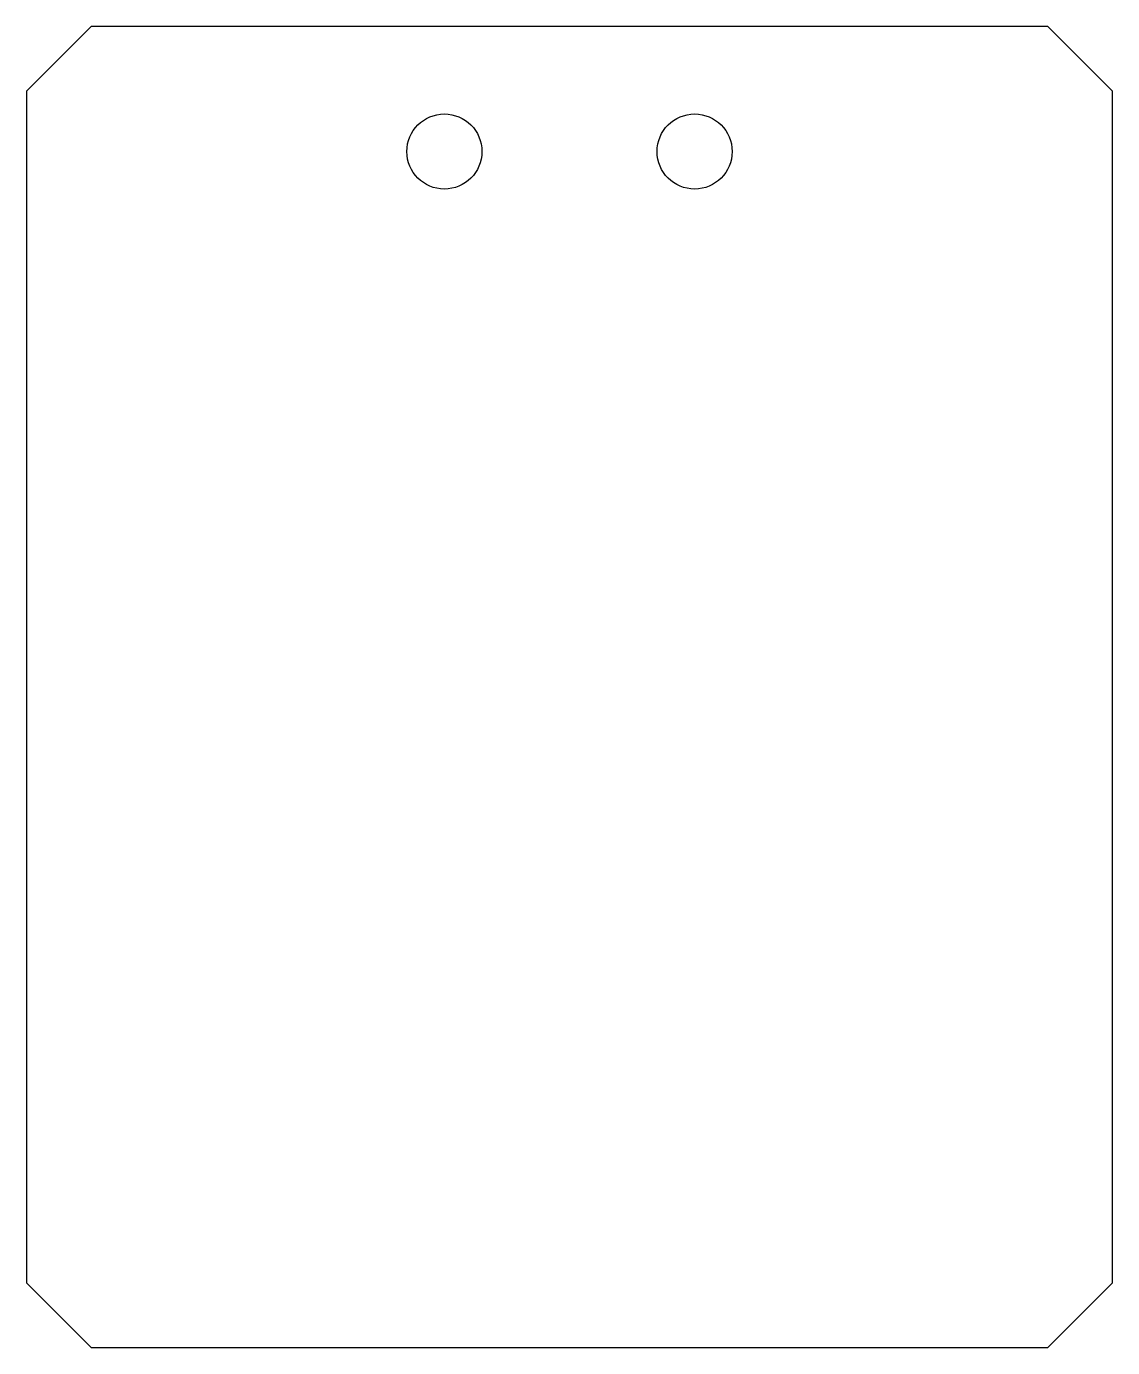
# Model space of a CAD drawing. Header units: millimetres. Extents: x -21.7 to 21.7, y -22.8 to 30.
import ezdxf

# ---------------------------------------------------------------- set-up
doc = ezdxf.new("R2010")
doc.units = ezdxf.units.MM

msp = doc.modelspace()

# ---------------------------------------------------------------- linework, layer by layer
at = {"color": 7, "linetype": 'Continuous', "lineweight": 25}
for p, q in [((-19.114, 30), (-21.7, 27.414)), ((19.114, 30), (-19.114, 30)), ((21.7, 27.414), (19.114, 30)), ((-21.7, 27.414), (-21.7, -20.214)), ((21.7, -20.214), (21.7, 27.414)), ((-21.7, -20.214), (-19.114, -22.8)), ((19.114, -22.8), (21.7, -20.214)), ((-19.114, -22.8), (19.114, -22.8))]:
    msp.add_line(p, q, dxfattribs=at)
for centre in [(-5, 25), (5, 25)]:
    msp.add_circle(centre, 1.5, dxfattribs=at)

doc.saveas('drawing.dxf')
